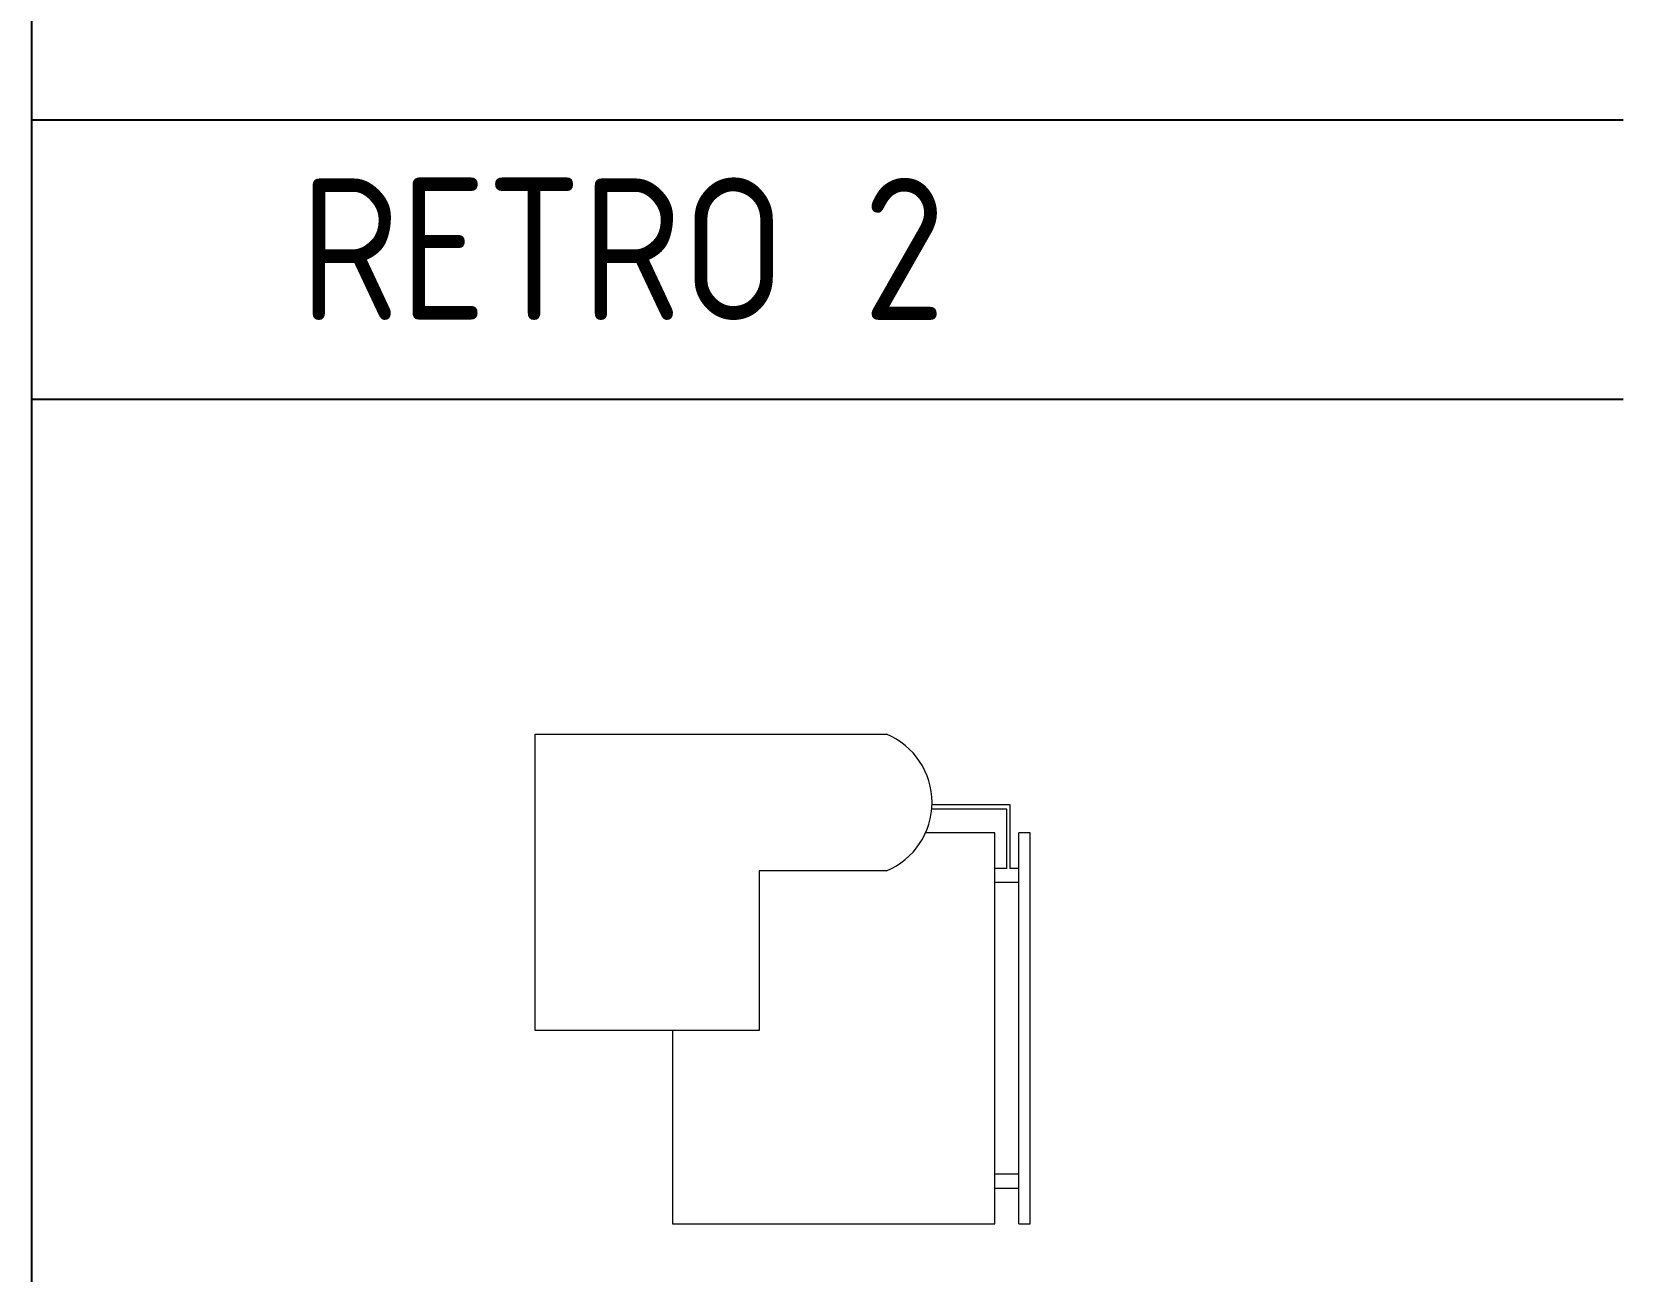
# Model space of a CAD drawing. Header units: millimetres. Extents: x 2198.5 to 2287.8, y 1208.8 to 1298.1.
# Drawn here: x 2211.903 to 2215.263, y 1272.623 to 1275.24 of the extents above; entities that cross this region are included whole.
import ezdxf

# ---------------------------------------------------------------- set-up
doc = ezdxf.new("R2010")
doc.units = ezdxf.units.MM
doc.linetypes.add('ACAD_ISO04W100', pattern=[30, 24, -3, 0, -3])
doc.layers.add('2', color=7, linetype='Continuous')
doc.layers.add('cuotas', color=72, linetype='ACAD_ISO04W100', lineweight=5)
doc.styles.add('ARCHQUICK', font='ARCHQUIK.SHX')

# ---------------------------------------------------------------- blocks, each defined once
blk = doc.blocks.new('butaca')
at = {"layer": 'cuotas', "linetype": 'ACAD_ISO04W100'}
for p, q in [((-0.2207, 0.0127), (-0.2207, 0.3283)), ((-0.2207, 0.3283), (0.1965, 0.3283)), ((0.1965, 0.3283), (0.1965, -0.1663)), ((-0.4925, 0.1349), (-0.4925, -0.3187)), ((-0.2207, 0.1349), (-0.4925, 0.1349)), ((0.004, 0.0127), (-0.2207, 0.0127)), ((0.004, -0.1663), (0.004, 0.0127)), ((0.0575, -0.3187), (0.0575, -0.2213)), ((0.0909, -0.3357), (0.0909, -0.23)), ((0.0971, -0.3404), (0.0971, -0.2302)), ((-0.4925, -0.3187), (0.0575, -0.3187)), ((-0.4425, -0.3187), (-0.4425, -0.3527)), ((-0.4225, -0.3187), (-0.4225, -0.3527)), ((-0.0125, -0.3527), (-0.0125, -0.3187)), ((0.0075, -0.3357), (0.0075, -0.3187)), ((0.0075, -0.3357), (0.0909, -0.3357)), ((-0.4925, -0.3527), (-0.4925, -0.3687)), ((-0.4925, -0.3527), (0.0575, -0.3527)), ((0.0075, -0.3404), (0.0971, -0.3404)), ((0.0075, -0.3527), (0.0075, -0.3404)), ((0.0575, -0.3687), (0.0575, -0.3527)), ((-0.4925, -0.3687), (0.0575, -0.3687))]:
    blk.add_line(p, q, dxfattribs=at)
blk.add_arc((0.1003, -0.1263), 0.1042, 202.5766, 337.4234, dxfattribs=at)

msp = doc.modelspace()

# ---------------------------------------------------------------- linework, layer by layer
at = {"layer": '2', "color": 4}
for p, q in [((2211.9027, 1267.7813), (2211.9027, 1297.8532)), ((2211.9027, 1275.0535), (2215.2627, 1275.0535)), ((2211.9027, 1274.464), (2215.2627, 1274.464))]:
    msp.add_line(p, q, dxfattribs=at)

# ---------------------------------------------------------------- block references
at = {"layer": 'cuotas', "linetype": 'ACAD_ISO04W100', "xscale": 1.5, "yscale": 1.5, "zscale": 1.5, "rotation": 90}
msp.add_blockref('butaca', (2213.4577, 1273.4621), dxfattribs=at)

# ---------------------------------------------------------------- texts
at = {"layer": '2', "style": 'ARCHQUICK'}
msp.add_text('RETRO 2', height=0.3, dxfattribs=at).set_placement((2212.468, 1274.6312))

doc.saveas('drawing.dxf')
